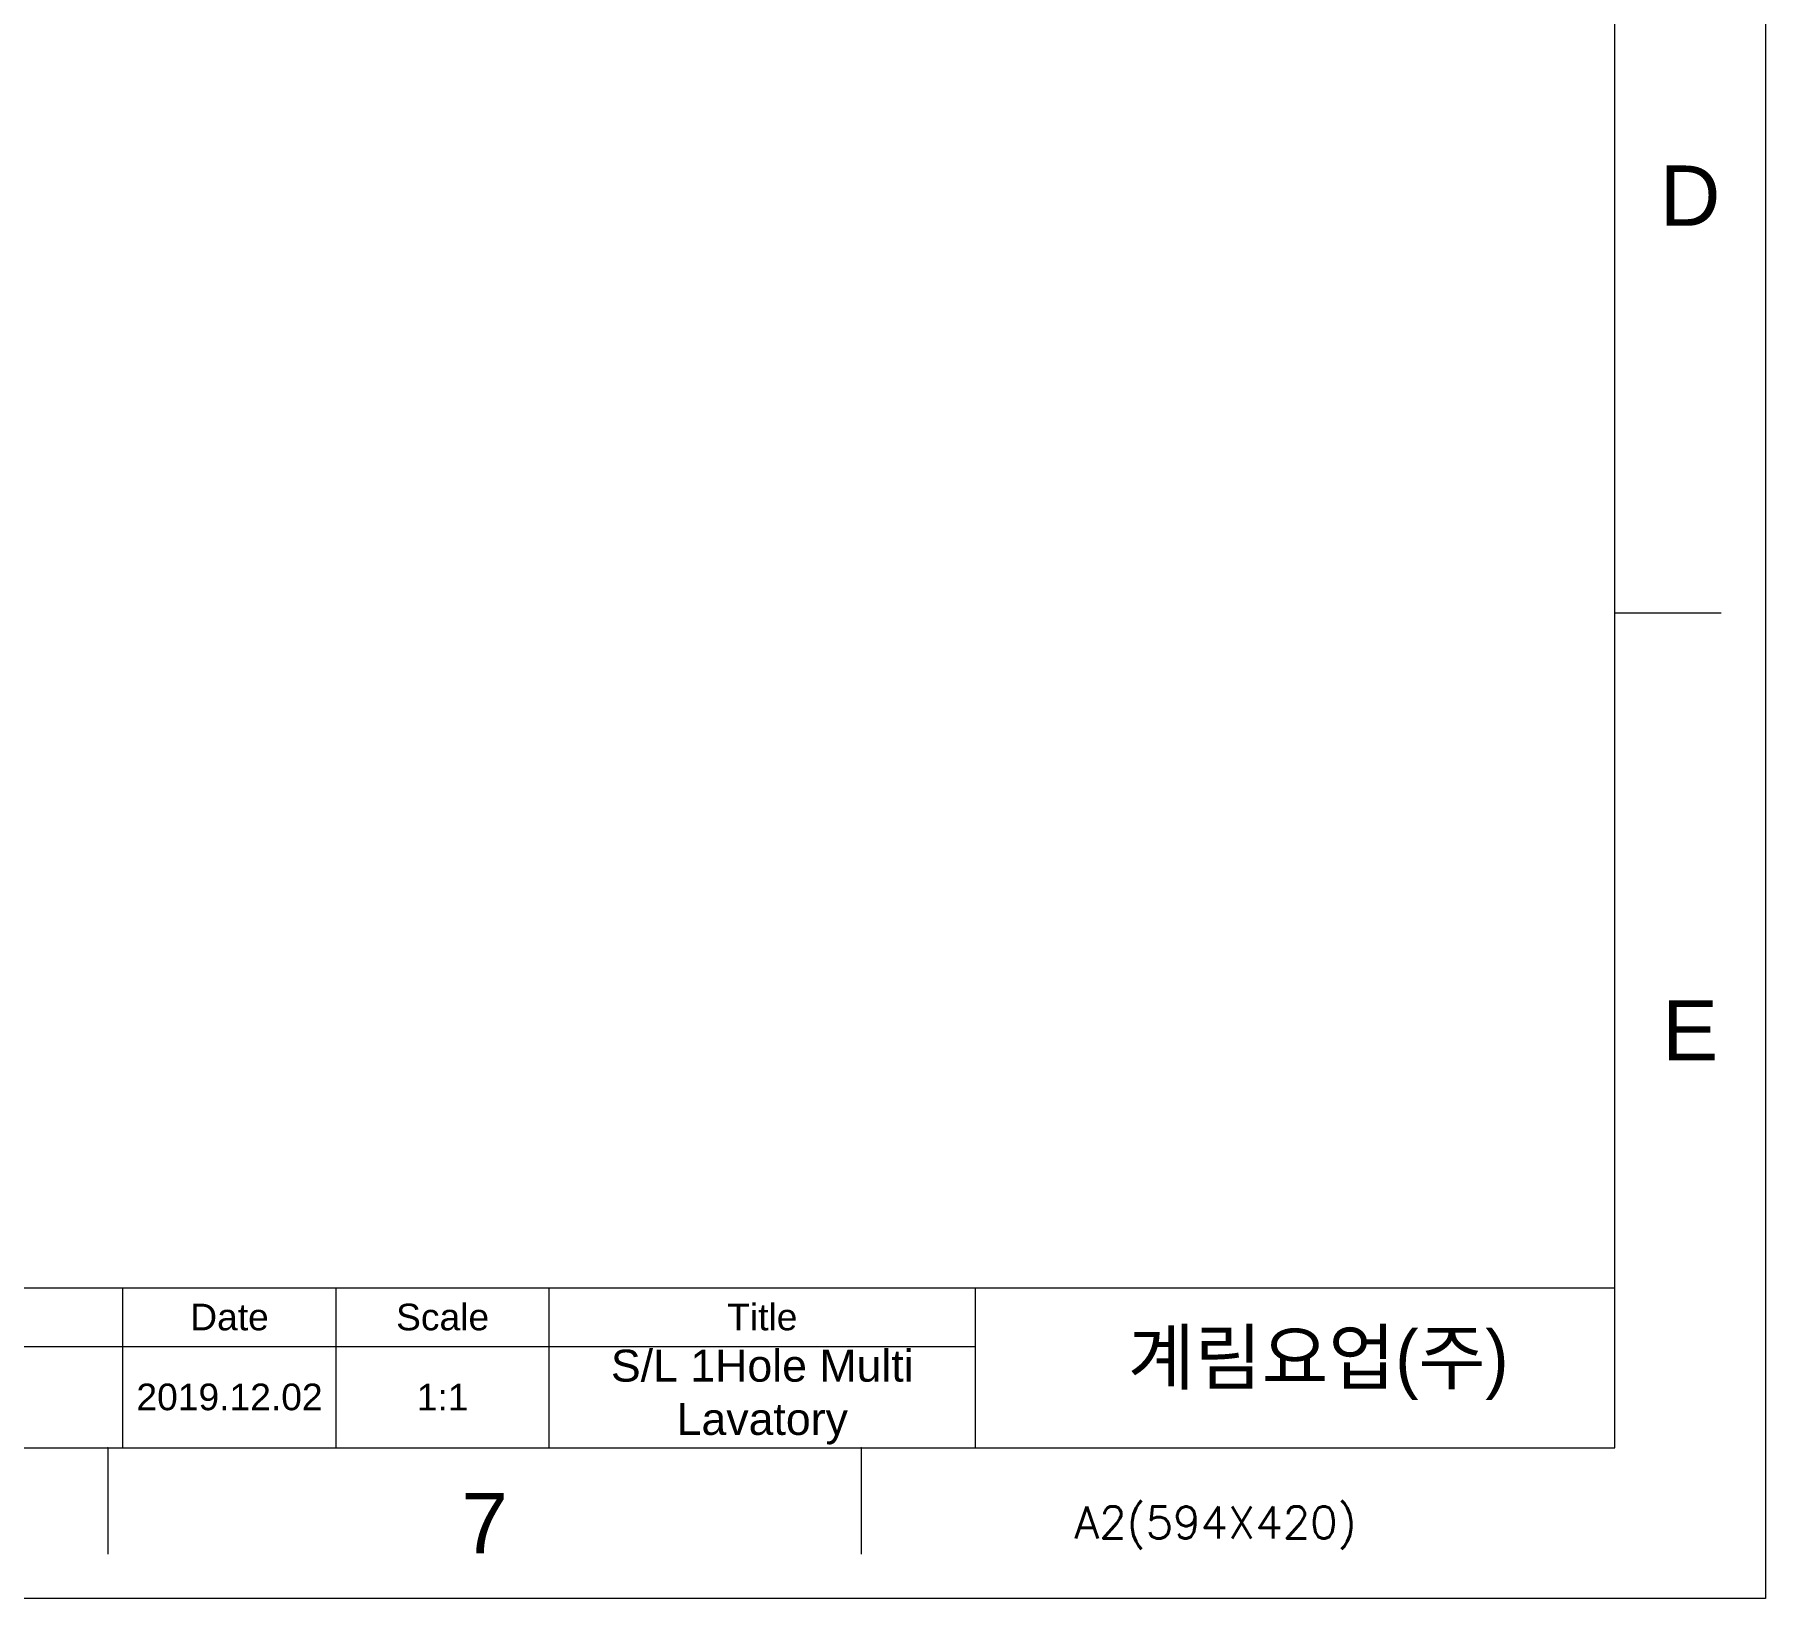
# Model space of a CAD drawing. Header units: millimetres. Extents: x 1334 to 1928, y -1757 to -1337.
# Drawn here: x 1765.9 to 1928.3, y -1757.2 to -1610.4 of the extents above; entities that cross this region are included whole.
import ezdxf

# ---------------------------------------------------------------- set-up
doc = ezdxf.new("R2010")
doc.units = ezdxf.units.MM
doc.header["$LTSCALE"] = 0.1
doc.linetypes.add('CENTERX2', pattern=[101.6, 63.5, -12.7, 12.7, -12.7])
doc.layers.get('0').update_dxf_attribs({"lineweight": 13})
doc.layers.add('5', color=2, linetype='Continuous')
doc.layers.add('TEXT', color=2, linetype='Continuous')
doc.layers.add('FORM', color=7, linetype='Continuous', lineweight=13)
doc.styles.add('ROMANS', font='romans')
doc.styles.get("Standard").update_dxf_attribs({"font": 'arial.ttf'})

msp = doc.modelspace()

# ---------------------------------------------------------------- linework, layer by layer
for p, q in [((1914.19, -1743.031), (1914.19, -1351.314)), ((1914.19, -1664.688), (1924.19, -1664.688)), ((1348.534, -1743.031), (1914.19, -1743.031)), ((1772.776, -1743.031), (1772.776, -1753.031)), ((1843.483, -1743.031), (1843.483, -1753.031))]:
    msp.add_line(p, q)
msp.add_lwpolyline([(1334.392, -1337.172), (1928.332, -1337.172), (1928.332, -1757.172), (1334.392, -1757.172)], close=True)
for p in [(1914.19, -1664.688), (1772.776, -1743.031), (1843.483, -1743.031)]:
    msp.add_point(p)
at = {"layer": 'FORM'}
for p, q in [((1643.69, -1728.031), (1914.19, -1728.031)), ((1774.19, -1743.031), (1774.19, -1728.031)), ((1774.19, -1743.031), (1774.19, -1728.031)), ((1774.19, -1743.031), (1774.19, -1728.031)), ((1794.19, -1743.031), (1794.19, -1728.031)), ((1814.19, -1743.031), (1814.19, -1728.031)), ((1854.19, -1743.031), (1854.19, -1728.031)), ((1714.19, -1733.531), (1854.19, -1733.531))]:
    msp.add_line(p, q, dxfattribs=at)

# ---------------------------------------------------------------- texts
at = {"char_height": 5.657, "attachment_point": 5}
for s, width, insert in [('D', 10, (1921.261, -1625.516)), ('E', 10, (1921.261, -1703.859)), ('7', 50, (1808.13, -1750.102))]:
    msp.add_mtext_dynamic_manual_height_columns(s, width=width, gutter_width=12.5, heights=[0], dxfattribs=dict(at, insert=insert))
at = {"layer": '5', "style": 'ROMANS'}
msp.add_text(' A2(594X420)', height=3, dxfattribs=at).set_placement((1861.436, -1751.544))
at = {"layer": 'TEXT', "attachment_point": 5}
for s, width, insert, char_height in [('Date', 20, (1784.19, -1730.781), 2.5), ('Scale', 20, (1804.19, -1730.781), 2.5), ('Title', 40, (1834.19, -1730.781), 2.5), ('S/L 1Hole Multi Lavatory', 40, (1834.19, -1738.281), 3), ('2019.12.02', 20, (1784.19, -1738.281), 2.5), ('1:1', 20, (1804.19, -1738.281), 2.5)]:
    msp.add_mtext_dynamic_manual_height_columns(s, width=width, gutter_width=12.5, heights=[0], dxfattribs=dict(at, insert=insert, char_height=char_height))
at = {"layer": 'TEXT', "linetype": 'CENTERX2', "insert": (1886.367, -1735.289), "char_height": 5, "attachment_point": 5}
msp.add_mtext_dynamic_manual_height_columns('{\\fHYGothic-Medium|b0|i0|c129|p18;계림요업(주)}', width=60, gutter_width=12.5, heights=[0], dxfattribs=at)

doc.saveas('drawing.dxf')
